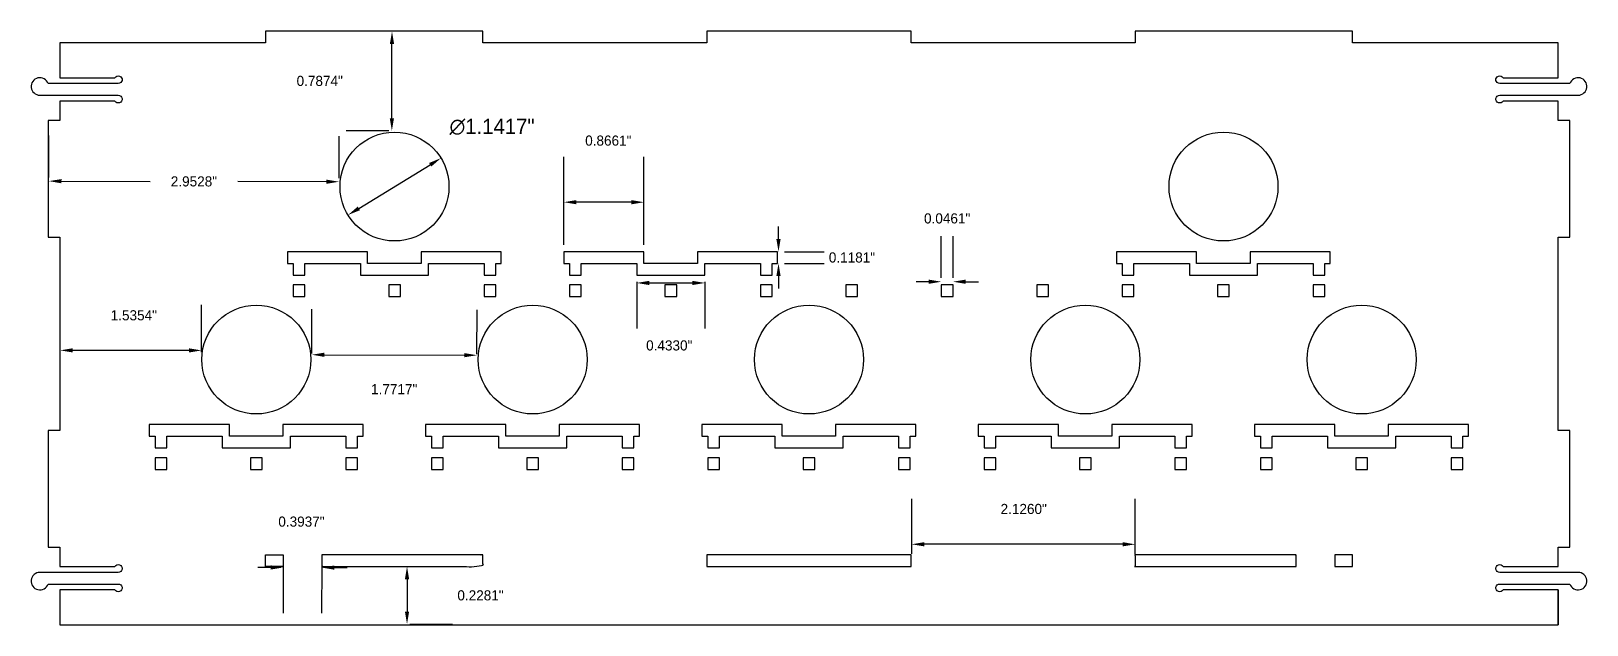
# Paper-space layout 'Layout4' of a CAD drawing. Header units: millimetres. Extents: x 2.42 to 8.56, y 3.09 to 5.44.
import ezdxf

# ---------------------------------------------------------------- set-up
doc = ezdxf.new("R2010")
doc.units = ezdxf.units.MM
doc.header["$MEASUREMENT"] = 0
doc.layers.add('CORTE', color=1, linetype='Continuous')
doc.dimstyles.new('minimize lette', dxfattribs={"dimtxt": 0.04, "dimasz": 0.05, "dimexe": 0.18, "dimexo": 0.0275, "dimgap": 0.06, "dimtad": 0, "dimtih": 1, "dimtoh": 1, "dimdec": 4, "dimzin": 0, "dimdsep": 46, "dimlunit": 3, "dimtxsty": 'Standard', "dimcen": 0, "dimadec": 0, "dimazin": 0, "dimtfac": 1, "dimtdec": 4, "dimtofl": 0, "dimtmove": 2, "dimatfit": 3, "dimfxl": 1, "dimtolj": 1, "dimtzin": 0, "dimarcsym": 0})
doc.dimstyles.new('MyStyle', dxfattribs={"dimtxt": 0.06, "dimasz": 0.05, "dimexe": 0.18, "dimexo": 0.0275, "dimgap": 0.09, "dimtad": 0, "dimtih": 1, "dimtoh": 1, "dimdec": 4, "dimzin": 0, "dimdsep": 46, "dimlunit": 3, "dimtxsty": 'Standard', "dimcen": 0, "dimadec": 0, "dimazin": 0, "dimtfac": 1, "dimtdec": 4, "dimtofl": 0, "dimtmove": 2, "dimatfit": 3, "dimfxl": 1, "dimtolj": 1, "dimtzin": 0, "dimarcsym": 0})

# ---------------------------------------------------------------- blocks, each defined once
blk = doc.blocks.new('*D22')
at = {"color": 0, "lineweight": -2, "transparency": 16777216}
blk.add_line((3.7159, 4.7407), (3.9975, 4.9132), dxfattribs=at)
at = {"color": 0, "transparency": 16777216}
for points in [[(3.9932, 4.9203), (4.0019, 4.9061), (4.0402, 4.9393)], [(3.7116, 4.7478), (3.7203, 4.7336), (3.6733, 4.7146)]]:
    blk.add_solid(points, dxfattribs=at)
at = {"layer": 'Defpoints', "color": 0, "transparency": 16777216}
for p in [(4.0402, 4.9393), (3.6733, 4.7146)]:
    blk.add_point(p, dxfattribs=at)
at = {"color": 0, "transparency": 16777216, "insert": (4.2419, 5.0629), "char_height": 0.06, "width": 0.38, "attachment_point": 5}
blk.add_mtext('\\A1;∅1.1417"', dxfattribs=at)
blk = doc.blocks.new('*D23')
at = {"color": 0, "lineweight": -2, "transparency": 16777216}
for p, q in [((4.8131, 4.4499), (4.8131, 4.266)), ((4.8631, 4.446), (5.0322, 4.446)), ((5.0822, 4.4499), (5.0822, 4.266))]:
    blk.add_line(p, q, dxfattribs=at)
at = {"color": 0, "transparency": 16777216}
for points in [[(4.8631, 4.4544), (4.8631, 4.4377), (4.8131, 4.446)], [(5.0322, 4.4544), (5.0322, 4.4377), (5.0822, 4.446)]]:
    blk.add_solid(points, dxfattribs=at)
at = {"layer": 'Defpoints', "color": 0, "transparency": 16777216}
for p in [(4.8131, 4.4774), (5.0822, 4.4774), (5.0822, 4.446)]:
    blk.add_point(p, dxfattribs=at)
at = {"color": 0, "transparency": 16777216, "insert": (4.9414, 4.1988), "char_height": 0.04, "attachment_point": 5}
blk.add_mtext('\\A1;0.4330"', dxfattribs=at)
blk = doc.blocks.new('*D24')
at = {"color": 0, "lineweight": -2, "transparency": 16777216}
for p, q in [((4.5251, 4.5971), (4.5251, 4.9451)), ((4.8417, 4.5971), (4.8417, 4.9451)), ((4.7917, 4.7651), (4.5751, 4.7651))]:
    blk.add_line(p, q, dxfattribs=at)
at = {"color": 0, "transparency": 16777216}
for points in [[(4.5751, 4.7734), (4.5751, 4.7568), (4.5251, 4.7651)], [(4.7917, 4.7734), (4.7917, 4.7568), (4.8417, 4.7651)]]:
    blk.add_solid(points, dxfattribs=at)
at = {"layer": 'Defpoints', "color": 0, "transparency": 16777216}
for p in [(4.5251, 4.7651), (4.5251, 4.5696), (4.8417, 4.5696)]:
    blk.add_point(p, dxfattribs=at)
at = {"color": 0, "transparency": 16777216, "insert": (4.7008, 5.0084), "char_height": 0.04, "attachment_point": 5}
blk.add_mtext('\\A1;0.8661"', dxfattribs=at)
blk = doc.blocks.new('*D25')
at = {"color": 0, "lineweight": -2, "transparency": 16777216}
for p, q in [((6.0156, 4.4665), (6.0156, 4.6309)), ((6.0617, 4.4665), (6.0617, 4.6309)), ((5.9656, 4.4509), (5.9156, 4.4509)), ((6.1117, 4.4509), (6.1617, 4.4509))]:
    blk.add_line(p, q, dxfattribs=at)
at = {"color": 0, "transparency": 16777216}
for points in [[(5.9656, 4.4592), (5.9656, 4.4425), (6.0156, 4.4509)], [(6.1117, 4.4592), (6.1117, 4.4425), (6.0617, 4.4509)]]:
    blk.add_solid(points, dxfattribs=at)
at = {"layer": 'Defpoints', "color": 0, "transparency": 16777216}
for p in [(6.0156, 4.4509), (6.0156, 4.439), (6.0617, 4.439)]:
    blk.add_point(p, dxfattribs=at)
at = {"color": 0, "transparency": 16777216, "insert": (6.0386, 4.7009), "char_height": 0.04, "attachment_point": 5}
blk.add_mtext('\\A1;0.0461"', dxfattribs=at)
blk = doc.blocks.new('*D26')
at = {"color": 0, "lineweight": -2, "transparency": 16777216}
for p, q in [((5.3727, 4.6196), (5.3727, 4.6696)), ((5.3969, 4.5696), (5.5527, 4.5696)), ((5.3969, 4.5235), (5.5527, 4.5235)), ((5.3727, 4.4735), (5.3727, 4.4235))]:
    blk.add_line(p, q, dxfattribs=at)
at = {"color": 0, "transparency": 16777216}
for points in [[(5.3643, 4.6196), (5.381, 4.6196), (5.3727, 4.5696)], [(5.3643, 4.4735), (5.381, 4.4735), (5.3727, 4.5235)]]:
    blk.add_solid(points, dxfattribs=at)
at = {"layer": 'Defpoints', "color": 0, "transparency": 16777216}
for p in [(5.3694, 4.5696), (5.3727, 4.5696), (5.3694, 4.5235)]:
    blk.add_point(p, dxfattribs=at)
at = {"color": 0, "transparency": 16777216, "insert": (5.6627, 4.5465), "char_height": 0.04, "attachment_point": 5}
blk.add_mtext('\\A1;0.1181"', dxfattribs=at)
blk = doc.blocks.new('*D27')
at = {"color": 0, "lineweight": -2, "transparency": 16777216}
for p, q in [((3.9173, 3.3249), (4.0862, 3.3249)), ((3.9062, 3.2749), (3.9062, 3.1469)), ((3.9173, 3.0969), (4.0862, 3.0969))]:
    blk.add_line(p, q, dxfattribs=at)
at = {"color": 0, "transparency": 16777216}
for points in [[(3.8978, 3.2749), (3.9145, 3.2749), (3.9062, 3.3249)], [(3.8978, 3.1469), (3.9145, 3.1469), (3.9062, 3.0969)]]:
    blk.add_solid(points, dxfattribs=at)
at = {"layer": 'Defpoints', "color": 0, "transparency": 16777216}
for p in [(3.8898, 3.3249), (3.8898, 3.0969), (3.9062, 3.0969)]:
    blk.add_point(p, dxfattribs=at)
at = {"color": 0, "transparency": 16777216, "insert": (4.1962, 3.2109), "char_height": 0.04, "attachment_point": 5}
blk.add_mtext('\\A1;0.2281"', dxfattribs=at)
blk = doc.blocks.new('*D28')
at = {"color": 0, "lineweight": -2, "transparency": 16777216}
for p, q in [((3.8342, 5.4408), (3.6668, 5.441)), ((3.8463, 5.0972), (3.8467, 5.3908)), ((3.8337, 5.0472), (3.6663, 5.0474))]:
    blk.add_line(p, q, dxfattribs=at)
at = {"color": 0, "transparency": 16777216}
for points in [[(3.8384, 5.3908), (3.8551, 5.3908), (3.8468, 5.4408)], [(3.838, 5.0972), (3.8547, 5.0972), (3.8463, 5.0472)]]:
    blk.add_solid(points, dxfattribs=at)
at = {"layer": 'Defpoints', "color": 0, "transparency": 16777216}
for p in [(3.8468, 5.4408), (3.8617, 5.4408), (3.8612, 5.0472)]:
    blk.add_point(p, dxfattribs=at)
at = {"color": 0, "transparency": 16777216, "insert": (3.5615, 5.2444), "char_height": 0.04, "attachment_point": 5}
blk.add_mtext('\\A1;0.7874"', dxfattribs=at)
blk = doc.blocks.new('*D29')
at = {"color": 0, "lineweight": -2, "transparency": 16777216}
for p, q in [((2.492, 4.8622), (2.4923, 5.0284)), ((3.6376, 4.8599), (3.638, 5.026)), ((2.542, 4.8483), (2.8914, 4.8476)), ((3.5876, 4.8461), (3.2381, 4.8469))]:
    blk.add_line(p, q, dxfattribs=at)
at = {"color": 0, "transparency": 16777216}
for points in [[(2.542, 4.8566), (2.5419, 4.8399), (2.492, 4.8484)], [(3.5876, 4.8545), (3.5876, 4.8378), (3.6376, 4.846)]]:
    blk.add_solid(points, dxfattribs=at)
at = {"layer": 'Defpoints', "color": 0, "transparency": 16777216}
for p in [(2.4919, 4.8347), (2.492, 4.8484), (3.6376, 4.8324)]:
    blk.add_point(p, dxfattribs=at)
at = {"color": 0, "transparency": 16777216, "insert": (3.0648, 4.8472), "char_height": 0.04, "attachment_point": 5}
blk.add_mtext('\\A1;2.9528"', dxfattribs=at)
blk = doc.blocks.new('*D30')
at = {"color": 0, "lineweight": -2, "transparency": 16777216}
for p, q in [((3.5301, 4.167), (3.5306, 4.3422)), ((4.1821, 4.1651), (4.1826, 4.3403)), ((3.5801, 4.1621), (4.132, 4.1605))]:
    blk.add_line(p, q, dxfattribs=at)
at = {"color": 0, "transparency": 16777216}
for points in [[(3.5801, 4.1704), (3.5801, 4.1537), (3.5301, 4.1622)], [(4.1321, 4.1688), (4.132, 4.1521), (4.182, 4.1603)]]:
    blk.add_solid(points, dxfattribs=at)
at = {"layer": 'Defpoints', "color": 0, "transparency": 16777216}
for p in [(3.53, 4.1395), (4.182, 4.1603), (4.182, 4.1376)]:
    blk.add_point(p, dxfattribs=at)
at = {"color": 0, "transparency": 16777216, "insert": (3.8555, 4.0262), "char_height": 0.04, "attachment_point": 5}
blk.add_mtext('\\A1;1.7717"', dxfattribs=at)
blk = doc.blocks.new('*D31')
at = {"color": 0, "lineweight": -2, "transparency": 16777216}
for p, q in [((2.5366, 4.173), (2.5367, 4.3595)), ((3.095, 4.1729), (3.095, 4.3593)), ((3.045, 4.1793), (2.5866, 4.1795))]:
    blk.add_line(p, q, dxfattribs=at)
at = {"color": 0, "transparency": 16777216}
for points in [[(2.5866, 4.1878), (2.5866, 4.1711), (2.5366, 4.1795)], [(3.045, 4.1877), (3.045, 4.171), (3.095, 4.1793)]]:
    blk.add_solid(points, dxfattribs=at)
at = {"layer": 'Defpoints', "color": 0, "transparency": 16777216}
for p in [(2.5366, 4.1795), (2.5366, 4.1455), (3.095, 4.1454)]:
    blk.add_point(p, dxfattribs=at)
at = {"color": 0, "transparency": 16777216, "insert": (2.8275, 4.3179), "char_height": 0.04, "attachment_point": 5}
blk.add_mtext('\\A1;1.5354"', dxfattribs=at)
blk = doc.blocks.new('*D32')
at = {"color": 0, "lineweight": -2, "transparency": 16777216}
for p, q in [((5.8985, 3.3756), (5.8985, 3.5929)), ((6.7813, 3.3727), (6.7813, 3.5929)), ((6.7313, 3.4129), (5.9485, 3.4129))]:
    blk.add_line(p, q, dxfattribs=at)
at = {"color": 0, "transparency": 16777216}
for points in [[(5.9485, 3.4213), (5.9485, 3.4046), (5.8985, 3.4129)], [(6.7313, 3.4213), (6.7313, 3.4046), (6.7813, 3.4129)]]:
    blk.add_solid(points, dxfattribs=at)
at = {"layer": 'Defpoints', "color": 0, "transparency": 16777216}
for p in [(5.8985, 3.4129), (5.8985, 3.3481), (6.7813, 3.3452)]:
    blk.add_point(p, dxfattribs=at)
at = {"color": 0, "transparency": 16777216, "insert": (6.3409, 3.5524), "char_height": 0.04, "attachment_point": 5}
blk.add_mtext('\\A1;2.1260"', dxfattribs=at)
blk = doc.blocks.new('*D33')
at = {"color": 0, "lineweight": -2, "transparency": 16777216}
for p, q in [((3.3674, 3.3214), (3.3174, 3.3216)), ((3.4174, 3.3278), (3.417, 3.1413)), ((3.5694, 3.3274), (3.5689, 3.141)), ((3.6193, 3.3208), (3.6693, 3.3207))]:
    blk.add_line(p, q, dxfattribs=at)
at = {"color": 0, "transparency": 16777216}
for points in [[(3.3674, 3.3298), (3.3674, 3.3131), (3.4174, 3.3213)], [(3.6194, 3.3292), (3.6193, 3.3125), (3.5693, 3.321)]]:
    blk.add_solid(points, dxfattribs=at)
at = {"layer": 'Defpoints', "color": 0, "transparency": 16777216}
for p in [(3.4174, 3.3213), (3.4175, 3.3553), (3.5694, 3.3549)]:
    blk.add_point(p, dxfattribs=at)
at = {"color": 0, "transparency": 16777216, "insert": (3.4893, 3.5024), "char_height": 0.04, "attachment_point": 5}
blk.add_mtext('\\A1;0.3937"', dxfattribs=at)

psp = doc.layouts.new('Layout4')

# ---------------------------------------------------------------- linework, layer by layer
at = {"layer": 'CORTE', "color": 18, "true_color": 0x000000}
for p, q in [((5.89694, 3.37106), (5.08937, 3.37106)), ((5.08937, 3.37106), (5.08937, 3.32497)), ((5.08937, 3.32497), (5.89694, 3.32497)), ((5.89694, 3.32497), (5.89694, 3.37106)), ((2.53528, 3.09445), (8.45089, 3.09424))]:
    psp.add_line(p, q, dxfattribs=at)
psp.add_lwpolyline([(8.45103, 3.23277), (8.45103, 3.09448), (8.45103, 3.23277), (8.23385, 3.23277, -1.7320518), (8.22055, 3.25582), (8.49713, 3.25582, 1.9318512), (8.52972, 3.30192), (8.22055, 3.30192, -1.7320508), (8.23385, 3.32497), (8.45103, 3.32497), (8.45103, 3.40179), (8.49713, 3.40179), (8.49713, 3.86276), (8.45103, 3.86276), (8.45103, 4.6272), (8.49713, 4.6272), (8.49713, 5.08817), (8.45103, 5.08817), (8.45103, 5.16499), (8.23385, 5.16499, -1.7320508), (8.22055, 5.18804), (8.52972, 5.18804, 1.9318512), (8.49713, 5.23414), (8.22055, 5.23414, -1.7320518), (8.23385, 5.25719), (8.45103, 5.25719), (8.45103, 5.39548), (7.63885, 5.39548), (7.63885, 5.44157), (6.78057, 5.44157), (6.78057, 5.39548), (5.89694, 5.39548), (5.89694, 5.44157), (5.08937, 5.44157), (5.08937, 5.39548), (4.20574, 5.39548), (4.20574, 5.44157), (3.34746, 5.44157), (3.34746, 5.39548), (2.53528, 5.39548), (2.53528, 5.25719), (2.75246, 5.25719, -1.7320518), (2.76577, 5.23414), (2.48919, 5.23414, 1.9318512), (2.45659, 5.18804), (2.76577, 5.18804, -1.7320508), (2.75246, 5.16499), (2.53528, 5.16499), (2.53528, 5.08817), (2.48919, 5.08817), (2.48919, 4.6272), (2.53528, 4.6272), (2.53528, 3.86276), (2.48919, 3.86276), (2.48919, 3.40179), (2.53528, 3.40179), (2.53528, 3.32497), (2.75246, 3.32497, -1.7320508), (2.76577, 3.30192), (2.45659, 3.30192, 1.9318512), (2.48919, 3.25582), (2.76577, 3.25582, -1.7320518), (2.75246, 3.23277), (2.53528, 3.23277), (2.53528, 3.09448)], format="xyb", dxfattribs=at)
for points in [[(3.43417, 4.56958), (3.43417, 4.52348), (3.45722, 4.52348), (3.45722, 4.47738), (3.50331, 4.47738), (3.50331, 4.52348), (3.72216, 4.52348), (3.72216, 4.47738), (3.99128, 4.47738), (3.99128, 4.52348), (4.21013, 4.52348), (4.21013, 4.47738), (4.25623, 4.47738), (4.25623, 4.52348), (4.27843, 4.52348), (4.27843, 4.56958), (3.9619, 4.56958), (3.9619, 4.52348), (3.7507, 4.52348), (3.7507, 4.56958), (3.43417, 4.56958)], [(4.52513, 4.56958), (4.52513, 4.52348), (4.54817, 4.52348), (4.54817, 4.47738), (4.59427, 4.47738), (4.59427, 4.52348), (4.81312, 4.52348), (4.81312, 4.47738), (5.08224, 4.47738), (5.08224, 4.52348), (5.30109, 4.52348), (5.30109, 4.47738), (5.34718, 4.47738), (5.34718, 4.52348), (5.36939, 4.52348), (5.36939, 4.56958), (5.05286, 4.56958), (5.05286, 4.52348), (4.84166, 4.52348), (4.84166, 4.56958), (4.52513, 4.56958)], [(6.70704, 4.56958), (6.70704, 4.52348), (6.73008, 4.52348), (6.73008, 4.47738), (6.77618, 4.47738), (6.77618, 4.52348), (6.99503, 4.52348), (6.99503, 4.47738), (7.26415, 4.47738), (7.26415, 4.52348), (7.483, 4.52348), (7.483, 4.47738), (7.52909, 4.47738), (7.52909, 4.52348), (7.5513, 4.52348), (7.5513, 4.56958), (7.23477, 4.56958), (7.23477, 4.52348), (7.02357, 4.52348), (7.02357, 4.56958), (6.70704, 4.56958)], [(3.45722, 4.39287), (3.50331, 4.39287), (3.50331, 4.43897), (3.45722, 4.43897), (3.45722, 4.39287)], [(3.83367, 4.39287), (3.87977, 4.39287), (3.87977, 4.43897), (3.83367, 4.43897), (3.83367, 4.39287)], [(4.21013, 4.39287), (4.25623, 4.39287), (4.25623, 4.43897), (4.21013, 4.43897), (4.21013, 4.39287)], [(4.54817, 4.39287), (4.59427, 4.39287), (4.59427, 4.43897), (4.54817, 4.43897), (4.54817, 4.39287)], [(4.92463, 4.39287), (4.97073, 4.39287), (4.97073, 4.43897), (4.92463, 4.43897), (4.92463, 4.39287)], [(5.30109, 4.39287), (5.34718, 4.39287), (5.34718, 4.43897), (5.30109, 4.43897), (5.30109, 4.39287)], [(5.63913, 4.39287), (5.68523, 4.39287), (5.68523, 4.43897), (5.63913, 4.43897), (5.63913, 4.39287)], [(6.01559, 4.39287), (6.06168, 4.39287), (6.06168, 4.43897), (6.01559, 4.43897), (6.01559, 4.39287)], [(6.39204, 4.39287), (6.43814, 4.39287), (6.43814, 4.43897), (6.39204, 4.43897), (6.39204, 4.39287)], [(6.73008, 4.39287), (6.77618, 4.39287), (6.77618, 4.43897), (6.73008, 4.43897), (6.73008, 4.39287)], [(7.10654, 4.39287), (7.15264, 4.39287), (7.15264, 4.43897), (7.10654, 4.43897), (7.10654, 4.39287)], [(7.483, 4.39287), (7.52909, 4.39287), (7.52909, 4.43897), (7.483, 4.43897), (7.483, 4.39287)], [(2.88869, 3.88581), (2.88869, 3.83971), (2.91174, 3.83971), (2.91174, 3.79362), (2.95784, 3.79362), (2.95784, 3.83971), (3.17669, 3.83971), (3.17669, 3.79362), (3.4458, 3.79362), (3.4458, 3.83971), (3.66465, 3.83971), (3.66465, 3.79362), (3.71075, 3.79362), (3.71075, 3.83971), (3.73295, 3.83971), (3.73295, 3.88581), (3.41642, 3.88581), (3.41642, 3.83971), (3.20522, 3.83971), (3.20522, 3.88581), (2.88869, 3.88581)], [(3.97965, 3.88581), (3.97965, 3.83971), (4.0027, 3.83971), (4.0027, 3.79362), (4.04879, 3.79362), (4.04879, 3.83971), (4.26764, 3.83971), (4.26764, 3.79362), (4.53676, 3.79362), (4.53676, 3.83971), (4.75561, 3.83971), (4.75561, 3.79362), (4.80171, 3.79362), (4.80171, 3.83971), (4.82391, 3.83971), (4.82391, 3.88581), (4.50738, 3.88581), (4.50738, 3.83971), (4.29618, 3.83971), (4.29618, 3.88581), (3.97965, 3.88581)], [(5.0706, 3.88581), (5.0706, 3.83971), (5.09365, 3.83971), (5.09365, 3.79362), (5.13975, 3.79362), (5.13975, 3.83971), (5.3586, 3.83971), (5.3586, 3.79362), (5.62771, 3.79362), (5.62771, 3.83971), (5.84656, 3.83971), (5.84656, 3.79362), (5.89266, 3.79362), (5.89266, 3.83971), (5.91487, 3.83971), (5.91487, 3.88581), (5.59833, 3.88581), (5.59833, 3.83971), (5.38713, 3.83971), (5.38713, 3.88581), (5.0706, 3.88581)], [(6.16156, 3.88581), (6.16156, 3.83971), (6.18461, 3.83971), (6.18461, 3.79362), (6.2307, 3.79362), (6.2307, 3.83971), (6.44955, 3.83971), (6.44955, 3.79362), (6.71867, 3.79362), (6.71867, 3.83971), (6.93752, 3.83971), (6.93752, 3.79362), (6.98362, 3.79362), (6.98362, 3.83971), (7.00582, 3.83971), (7.00582, 3.88581), (6.68929, 3.88581), (6.68929, 3.83971), (6.47809, 3.83971), (6.47809, 3.88581), (6.16156, 3.88581)], [(7.25251, 3.88581), (7.25251, 3.83971), (7.27556, 3.83971), (7.27556, 3.79362), (7.32166, 3.79362), (7.32166, 3.83971), (7.54051, 3.83971), (7.54051, 3.79362), (7.80963, 3.79362), (7.80963, 3.83971), (8.02848, 3.83971), (8.02848, 3.79362), (8.07457, 3.79362), (8.07457, 3.83971), (8.09678, 3.83971), (8.09678, 3.88581), (7.78025, 3.88581), (7.78025, 3.83971), (7.56905, 3.83971), (7.56905, 3.88581), (7.25251, 3.88581)], [(2.91174, 3.70911), (2.95784, 3.70911), (2.95784, 3.7552), (2.91174, 3.7552), (2.91174, 3.70911)], [(3.2882, 3.70911), (3.33429, 3.70911), (3.33429, 3.7552), (3.2882, 3.7552), (3.2882, 3.70911)], [(3.66465, 3.70911), (3.71075, 3.70911), (3.71075, 3.7552), (3.66465, 3.7552), (3.66465, 3.70911)], [(4.0027, 3.70911), (4.04879, 3.70911), (4.04879, 3.7552), (4.0027, 3.7552), (4.0027, 3.70911)], [(4.37915, 3.70911), (4.42525, 3.70911), (4.42525, 3.7552), (4.37915, 3.7552), (4.37915, 3.70911)], [(4.75561, 3.70911), (4.80171, 3.70911), (4.80171, 3.7552), (4.75561, 3.7552), (4.75561, 3.70911)], [(5.09365, 3.70911), (5.13975, 3.70911), (5.13975, 3.7552), (5.09365, 3.7552), (5.09365, 3.70911)], [(5.47011, 3.70911), (5.5162, 3.70911), (5.5162, 3.7552), (5.47011, 3.7552), (5.47011, 3.70911)], [(5.84656, 3.70911), (5.89266, 3.70911), (5.89266, 3.7552), (5.84656, 3.7552), (5.84656, 3.70911)], [(6.18461, 3.70911), (6.2307, 3.70911), (6.2307, 3.7552), (6.18461, 3.7552), (6.18461, 3.70911)], [(6.56106, 3.70911), (6.60716, 3.70911), (6.60716, 3.7552), (6.56106, 3.7552), (6.56106, 3.70911)], [(6.93752, 3.70911), (6.98362, 3.70911), (6.98362, 3.7552), (6.93752, 3.7552), (6.93752, 3.70911)], [(7.27556, 3.70911), (7.32166, 3.70911), (7.32166, 3.7552), (7.27556, 3.7552), (7.27556, 3.70911)], [(7.65202, 3.70911), (7.69812, 3.70911), (7.69812, 3.7552), (7.65202, 3.7552), (7.65202, 3.70911)], [(8.02848, 3.70911), (8.07457, 3.70911), (8.07457, 3.7552), (8.02848, 3.7552), (8.02848, 3.70911)], [(3.41661, 3.37106), (3.41661, 3.32497), (3.34746, 3.32497), (3.34746, 3.37106), (3.41661, 3.37106)], [(7.5697, 3.37106), (7.5697, 3.32497), (7.63885, 3.32497), (7.63885, 3.37106), (7.5697, 3.37106)]]:
    psp.add_lwpolyline(points, dxfattribs=at)
for centre in [(3.85672, 4.82695), (7.12959, 4.82695), (3.31125, 4.14318), (4.4022, 4.14318), (5.49316, 4.14318), (6.58411, 4.14318), (7.67507, 4.14318)]:
    psp.add_circle(centre, 0.21512, dxfattribs=at)
for points, knots in [([(3.57026, 3.37106), (3.888, 3.37106), (4.20574, 3.37106), (4.20574, 3.34801), (4.20574, 3.32497), (3.888, 3.32497), (3.57026, 3.32497), (3.57026, 3.34801), (3.57026, 3.37106)], [-45.4285714, -45.4285714, -45.4285714, 3.754731, 3.754731, 6.754731, 6.754731, 55.1833024, 55.1833024, 58.1833024, 58.1833024, 58.1833024]), ([(7.41605, 3.32497), (7.09831, 3.32497), (6.78057, 3.32497), (6.78057, 3.34801), (6.78057, 3.37106), (7.09831, 3.37106), (7.41605, 3.37106), (7.41605, 3.34801), (7.41605, 3.32497)], [-290.5714286, -290.5714286, -290.5714286, -242.1428571, -242.1428571, -239.1428571, -239.1428571, -189.9595547, -189.9595547, -186.9595547, -186.9595547, -186.9595547])]:
    psp.add_open_spline(points, degree=2, knots=knots, dxfattribs=at)

# ---------------------------------------------------------------- dimensions: what is measured, and where the dimension line sits
for base, p1, p2, angle, text, picture, middle in [((3.8468, 5.44078), (3.86119, 5.04717), (3.86173, 5.44076), 89.920825, '0.7874"', '*D28', (3.56153, 5.24438)), ((2.53662, 4.17947), (3.09499, 4.14536), (2.53661, 4.1455), 179.98565, '1.5354"', '*D31', (2.82748, 4.31792)), ((4.18204, 4.16032), (3.53002, 4.13952), (4.18197, 4.13763), 359.833417, '1.7717"', '*D30', (3.8555, 4.02622)), ((3.41741, 3.32133), (3.56943, 3.3549), (3.4175, 3.35526), 179.863648, '0.3937"', '*D33', (3.48927, 3.50244))]:
    dim = psp.add_linear_dim(base=base, p1=p1, p2=p2, angle=angle, text=text, dimstyle='minimize lette')
    dim.commit()
    dim.dimension.update_dxf_attribs({"geometry": picture, "text_midpoint": middle, "dimtype": 161})
dim = psp.add_diameter_dim_2p(p1=(3.67328, 4.71459), p2=(4.04016, 4.93931), text='∅1.1417"', dimstyle='MyStyle')
dim.commit()
dim.dimension.update_dxf_attribs({"geometry": '*D22', "text_midpoint": (4.24195, 5.06291), "dimtype": 163})
dim = psp.add_aligned_dim(p1=(3.63758, 4.83239), p2=(2.49193, 4.83472), distance=-0.01365, text='2.9528"', dimstyle='minimize lette')
dim.commit()
dim.dimension.update_dxf_attribs({"geometry": '*D29', "text_midpoint": (3.06478, 4.8472)})
for base, p1, p2, text, picture, middle in [((4.52513, 4.76509), (4.84166, 4.56958), (4.52513, 4.56958), '0.8661"', '*D24', (4.70076, 5.00838)), ((5.08224, 4.44605), (4.81312, 4.47738), (5.08224, 4.47738), '0.4330"', '*D23', (4.94137, 4.19884)), ((5.89848, 3.41292), (6.78132, 3.34515), (5.89848, 3.3481), '2.1260"', '*D32', (6.34089, 3.55236))]:
    dim = psp.add_linear_dim(base=base, p1=p1, p2=p2, text=text, dimstyle='minimize lette')
    dim.commit()
    dim.dimension.update_dxf_attribs({"geometry": picture, "text_midpoint": middle, "dimtype": 160})
dim = psp.add_linear_dim(base=(5.37267, 4.56958), p1=(5.36939, 4.52348), p2=(5.36939, 4.56958), angle=90, text='0.1181"', dimstyle='minimize lette')
dim.commit()
dim.dimension.update_dxf_attribs({"geometry": '*D26', "text_midpoint": (5.66267, 4.54653)})
dim = psp.add_linear_dim(base=(6.01559, 4.45086), p1=(6.06168, 4.43897), p2=(6.01559, 4.43897), dimstyle='minimize lette')
dim.commit()
dim.dimension.update_dxf_attribs({"geometry": '*D25', "text_midpoint": (6.03863, 4.70086)})
dim = psp.add_linear_dim(base=(3.90616, 3.09687), p1=(3.88977, 3.32494), p2=(3.88977, 3.09687), angle=90, dimstyle='minimize lette')
dim.commit()
dim.dimension.update_dxf_attribs({"geometry": '*D27', "text_midpoint": (4.19616, 3.2109)})

doc.saveas('drawing.dxf')
